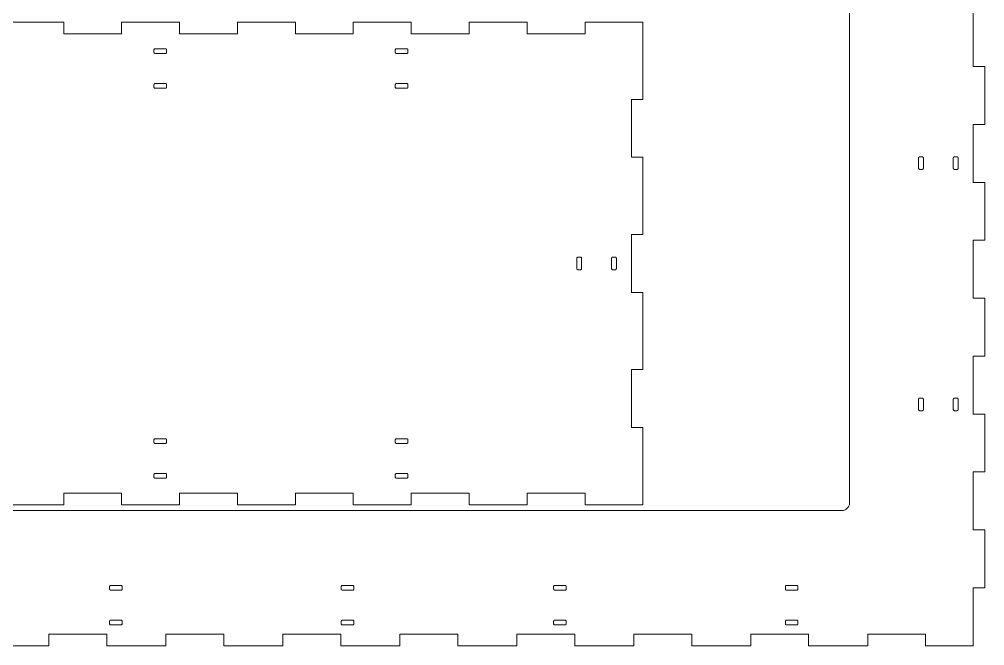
# Model space of a CAD drawing. Header units: millimetres. Extents: x 0 to 3016, y 0 to 750.
# Drawn here: x 1508 to 2008, y 0 to 324 of the extents above; entities that cross this region are included whole.
import ezdxf

# ---------------------------------------------------------------- set-up
doc = ezdxf.new("R2010")
doc.units = ezdxf.units.MM
doc.layers.add('CORTE', color=1, linetype='Continuous', lineweight=0)

msp = doc.modelspace()

# ---------------------------------------------------------------- linework, layer by layer
at = {"layer": 'CORTE'}
for points in [[(1082, 70), (1934, 70), (1934.447858, 70.025151), (1934.890084, 70.100288), (1935.321116, 70.224467), (1935.735535, 70.396125), (1936.128128, 70.613103), (1936.493959, 70.872674), (1936.828427, 71.171573), (1937.127326, 71.506041), (1937.386897, 71.871872), (1937.603875, 72.264465), (1937.775533, 72.678884), (1937.899712, 73.109916), (1937.974849, 73.552142), (1938, 74), (1938, 676)], [(1492.705882, 0), (1523.294118, 0), (1523.294118, 6), (1553.294118, 6), (1553.294118, 0), (1583.882353, 0), (1583.882353, 6), (1613.882353, 6), (1613.882353, 0), (1644.470588, 0), (1644.470588, 6), (1674.470588, 6), (1674.470588, 0), (1705.058824, 0), (1705.058824, 6), (1735.058824, 6), (1735.058824, 0), (1765.647059, 0), (1765.647059, 6), (1795.647059, 6), (1795.647059, 0), (1826.235294, 0), (1826.235294, 6), (1856.235294, 6), (1856.235294, 0), (1886.823529, 0), (1886.823529, 6), (1916.823529, 6), (1916.823529, 0), (1947.411765, 0), (1947.411765, 6), (1977.411765, 6), (1977.411765, 0), (2002, 0), (2002, 0), (2002, 30), (2008, 30), (2008, 60), (2002, 60), (2002, 90), (2008, 90), (2008, 120), (2002, 120), (2002, 150), (2008, 150), (2008, 180), (2002, 180), (2002, 210), (2008, 210), (2008, 240), (2002, 240), (2002, 270), (2008, 270), (2008, 300), (2002, 300), (2002, 330)], [(1501, 73), (1531, 73), (1531, 79), (1561, 79), (1561, 73), (1591, 73), (1591, 79), (1621, 79), (1621, 73), (1651, 73), (1651, 79), (1681, 79), (1681, 73), (1711, 73), (1711, 79), (1741, 79), (1741, 73), (1771, 73), (1771, 79), (1801, 79), (1801, 73), (1831, 73), (1831, 113), (1825, 113), (1825, 143), (1831, 143), (1831, 183), (1825, 183), (1825, 213), (1831, 213), (1831, 253), (1825, 253), (1825, 283), (1831, 283), (1831, 323), (1801, 323), (1801, 317), (1771, 317), (1771, 323), (1741, 323), (1741, 317), (1711, 317), (1711, 323), (1681, 323), (1681, 317), (1651, 317), (1651, 323), (1621, 323), (1621, 317), (1591, 317), (1591, 323), (1561, 323), (1561, 317), (1531, 317), (1531, 323), (1501, 323)]]:
    msp.add_lwpolyline(points, dxfattribs=at)
for points in [[(1583.65, 306.75), (1583.717179, 306.753773), (1583.783513, 306.765043), (1583.848167, 306.78367), (1583.91033, 306.809419), (1583.969219, 306.841965), (1584.024094, 306.880901), (1584.074264, 306.925736), (1584.119099, 306.975906), (1584.158035, 307.030781), (1584.190581, 307.08967), (1584.21633, 307.151833), (1584.234957, 307.216487), (1584.246227, 307.282821), (1584.25, 307.35), (1584.25, 308.65), (1584.246227, 308.717179), (1584.234957, 308.783513), (1584.21633, 308.848167), (1584.190581, 308.91033), (1584.158035, 308.969219), (1584.119099, 309.024094), (1584.074264, 309.074264), (1584.024094, 309.119099), (1583.969219, 309.158035), (1583.91033, 309.190581), (1583.848167, 309.21633), (1583.783513, 309.234957), (1583.717179, 309.246227), (1583.65, 309.25), (1578.35, 309.25), (1578.282821, 309.246227), (1578.216487, 309.234957), (1578.151833, 309.21633), (1578.08967, 309.190581), (1578.030781, 309.158035), (1577.975906, 309.119099), (1577.925736, 309.074264), (1577.880901, 309.024094), (1577.841965, 308.969219), (1577.809419, 308.91033), (1577.78367, 308.848167), (1577.765043, 308.783513), (1577.753773, 308.717179), (1577.75, 308.65), (1577.75, 307.35), (1577.753773, 307.282821), (1577.765043, 307.216487), (1577.78367, 307.151833), (1577.809419, 307.08967), (1577.841965, 307.030781), (1577.880901, 306.975906), (1577.925736, 306.925736), (1577.975906, 306.880901), (1578.030781, 306.841965), (1578.08967, 306.809419), (1578.151833, 306.78367), (1578.216487, 306.765043), (1578.282821, 306.753773), (1578.35, 306.75)], [(1708.65, 306.75), (1708.717179, 306.753773), (1708.783513, 306.765043), (1708.848167, 306.78367), (1708.91033, 306.809419), (1708.969219, 306.841965), (1709.024094, 306.880901), (1709.074264, 306.925736), (1709.119099, 306.975906), (1709.158035, 307.030781), (1709.190581, 307.08967), (1709.21633, 307.151833), (1709.234957, 307.216487), (1709.246227, 307.282821), (1709.25, 307.35), (1709.25, 308.65), (1709.246227, 308.717179), (1709.234957, 308.783513), (1709.21633, 308.848167), (1709.190581, 308.91033), (1709.158035, 308.969219), (1709.119099, 309.024094), (1709.074264, 309.074264), (1709.024094, 309.119099), (1708.969219, 309.158035), (1708.91033, 309.190581), (1708.848167, 309.21633), (1708.783513, 309.234957), (1708.717179, 309.246227), (1708.65, 309.25), (1703.35, 309.25), (1703.282821, 309.246227), (1703.216487, 309.234957), (1703.151833, 309.21633), (1703.08967, 309.190581), (1703.030781, 309.158035), (1702.975906, 309.119099), (1702.925736, 309.074264), (1702.880901, 309.024094), (1702.841965, 308.969219), (1702.809419, 308.91033), (1702.78367, 308.848167), (1702.765043, 308.783513), (1702.753773, 308.717179), (1702.75, 308.65), (1702.75, 307.35), (1702.753773, 307.282821), (1702.765043, 307.216487), (1702.78367, 307.151833), (1702.809419, 307.08967), (1702.841965, 307.030781), (1702.880901, 306.975906), (1702.925736, 306.925736), (1702.975906, 306.880901), (1703.030781, 306.841965), (1703.08967, 306.809419), (1703.151833, 306.78367), (1703.216487, 306.765043), (1703.282821, 306.753773), (1703.35, 306.75)], [(1583.65, 288.75), (1583.717179, 288.753773), (1583.783513, 288.765043), (1583.848167, 288.78367), (1583.91033, 288.809419), (1583.969219, 288.841965), (1584.024094, 288.880901), (1584.074264, 288.925736), (1584.119099, 288.975906), (1584.158035, 289.030781), (1584.190581, 289.08967), (1584.21633, 289.151833), (1584.234957, 289.216487), (1584.246227, 289.282821), (1584.25, 289.35), (1584.25, 290.65), (1584.246227, 290.717179), (1584.234957, 290.783513), (1584.21633, 290.848167), (1584.190581, 290.91033), (1584.158035, 290.969219), (1584.119099, 291.024094), (1584.074264, 291.074264), (1584.024094, 291.119099), (1583.969219, 291.158035), (1583.91033, 291.190581), (1583.848167, 291.21633), (1583.783513, 291.234957), (1583.717179, 291.246227), (1583.65, 291.25), (1578.35, 291.25), (1578.282821, 291.246227), (1578.216487, 291.234957), (1578.151833, 291.21633), (1578.08967, 291.190581), (1578.030781, 291.158035), (1577.975906, 291.119099), (1577.925736, 291.074264), (1577.880901, 291.024094), (1577.841965, 290.969219), (1577.809419, 290.91033), (1577.78367, 290.848167), (1577.765043, 290.783513), (1577.753773, 290.717179), (1577.75, 290.65), (1577.75, 289.35), (1577.753773, 289.282821), (1577.765043, 289.216487), (1577.78367, 289.151833), (1577.809419, 289.08967), (1577.841965, 289.030781), (1577.880901, 288.975906), (1577.925736, 288.925736), (1577.975906, 288.880901), (1578.030781, 288.841965), (1578.08967, 288.809419), (1578.151833, 288.78367), (1578.216487, 288.765043), (1578.282821, 288.753773), (1578.35, 288.75)], [(1708.65, 288.75), (1708.717179, 288.753773), (1708.783513, 288.765043), (1708.848167, 288.78367), (1708.91033, 288.809419), (1708.969219, 288.841965), (1709.024094, 288.880901), (1709.074264, 288.925736), (1709.119099, 288.975906), (1709.158035, 289.030781), (1709.190581, 289.08967), (1709.21633, 289.151833), (1709.234957, 289.216487), (1709.246227, 289.282821), (1709.25, 289.35), (1709.25, 290.65), (1709.246227, 290.717179), (1709.234957, 290.783513), (1709.21633, 290.848167), (1709.190581, 290.91033), (1709.158035, 290.969219), (1709.119099, 291.024094), (1709.074264, 291.074264), (1709.024094, 291.119099), (1708.969219, 291.158035), (1708.91033, 291.190581), (1708.848167, 291.21633), (1708.783513, 291.234957), (1708.717179, 291.246227), (1708.65, 291.25), (1703.35, 291.25), (1703.282821, 291.246227), (1703.216487, 291.234957), (1703.151833, 291.21633), (1703.08967, 291.190581), (1703.030781, 291.158035), (1702.975906, 291.119099), (1702.925736, 291.074264), (1702.880901, 291.024094), (1702.841965, 290.969219), (1702.809419, 290.91033), (1702.78367, 290.848167), (1702.765043, 290.783513), (1702.753773, 290.717179), (1702.75, 290.65), (1702.75, 289.35), (1702.753773, 289.282821), (1702.765043, 289.216487), (1702.78367, 289.151833), (1702.809419, 289.08967), (1702.841965, 289.030781), (1702.880901, 288.975906), (1702.925736, 288.925736), (1702.975906, 288.880901), (1703.030781, 288.841965), (1703.08967, 288.809419), (1703.151833, 288.78367), (1703.216487, 288.765043), (1703.282821, 288.753773), (1703.35, 288.75)], [(1976.25, 252.65), (1976.246227, 252.717179), (1976.234957, 252.783513), (1976.21633, 252.848167), (1976.190581, 252.91033), (1976.158035, 252.969219), (1976.119099, 253.024094), (1976.074264, 253.074264), (1976.024094, 253.119099), (1975.969219, 253.158035), (1975.91033, 253.190581), (1975.848167, 253.21633), (1975.783513, 253.234957), (1975.717179, 253.246227), (1975.65, 253.25), (1974.35, 253.25), (1974.282821, 253.246227), (1974.216487, 253.234957), (1974.151833, 253.21633), (1974.08967, 253.190581), (1974.030781, 253.158035), (1973.975906, 253.119099), (1973.925736, 253.074264), (1973.880901, 253.024094), (1973.841965, 252.969219), (1973.809419, 252.91033), (1973.78367, 252.848167), (1973.765043, 252.783513), (1973.753773, 252.717179), (1973.75, 252.65), (1973.75, 247.35), (1973.753773, 247.282821), (1973.765043, 247.216487), (1973.78367, 247.151833), (1973.809419, 247.08967), (1973.841965, 247.030781), (1973.880901, 246.975906), (1973.925736, 246.925736), (1973.975906, 246.880901), (1974.030781, 246.841965), (1974.08967, 246.809419), (1974.151833, 246.78367), (1974.216487, 246.765043), (1974.282821, 246.753773), (1974.35, 246.75), (1975.65, 246.75), (1975.717179, 246.753773), (1975.783513, 246.765043), (1975.848167, 246.78367), (1975.91033, 246.809419), (1975.969219, 246.841965), (1976.024094, 246.880901), (1976.074264, 246.925736), (1976.119099, 246.975906), (1976.158035, 247.030781), (1976.190581, 247.08967), (1976.21633, 247.151833), (1976.234957, 247.216487), (1976.246227, 247.282821), (1976.25, 247.35)], [(1994.25, 252.65), (1994.246227, 252.717179), (1994.234957, 252.783513), (1994.21633, 252.848167), (1994.190581, 252.91033), (1994.158035, 252.969219), (1994.119099, 253.024094), (1994.074264, 253.074264), (1994.024094, 253.119099), (1993.969219, 253.158035), (1993.91033, 253.190581), (1993.848167, 253.21633), (1993.783513, 253.234957), (1993.717179, 253.246227), (1993.65, 253.25), (1992.35, 253.25), (1992.282821, 253.246227), (1992.216487, 253.234957), (1992.151833, 253.21633), (1992.08967, 253.190581), (1992.030781, 253.158035), (1991.975906, 253.119099), (1991.925736, 253.074264), (1991.880901, 253.024094), (1991.841965, 252.969219), (1991.809419, 252.91033), (1991.78367, 252.848167), (1991.765043, 252.783513), (1991.753773, 252.717179), (1991.75, 252.65), (1991.75, 247.35), (1991.753773, 247.282821), (1991.765043, 247.216487), (1991.78367, 247.151833), (1991.809419, 247.08967), (1991.841965, 247.030781), (1991.880901, 246.975906), (1991.925736, 246.925736), (1991.975906, 246.880901), (1992.030781, 246.841965), (1992.08967, 246.809419), (1992.151833, 246.78367), (1992.216487, 246.765043), (1992.282821, 246.753773), (1992.35, 246.75), (1993.65, 246.75), (1993.717179, 246.753773), (1993.783513, 246.765043), (1993.848167, 246.78367), (1993.91033, 246.809419), (1993.969219, 246.841965), (1994.024094, 246.880901), (1994.074264, 246.925736), (1994.119099, 246.975906), (1994.158035, 247.030781), (1994.190581, 247.08967), (1994.21633, 247.151833), (1994.234957, 247.216487), (1994.246227, 247.282821), (1994.25, 247.35)], [(1798.65, 194.75), (1798.717179, 194.753773), (1798.783513, 194.765043), (1798.848167, 194.78367), (1798.91033, 194.809419), (1798.969219, 194.841965), (1799.024094, 194.880901), (1799.074264, 194.925736), (1799.119099, 194.975906), (1799.158035, 195.030781), (1799.190581, 195.08967), (1799.21633, 195.151833), (1799.234957, 195.216487), (1799.246227, 195.282821), (1799.25, 195.35), (1799.25, 200.65), (1799.246227, 200.717179), (1799.234957, 200.783513), (1799.21633, 200.848167), (1799.190581, 200.91033), (1799.158035, 200.969219), (1799.119099, 201.024094), (1799.074264, 201.074264), (1799.024094, 201.119099), (1798.969219, 201.158035), (1798.91033, 201.190581), (1798.848167, 201.21633), (1798.783513, 201.234957), (1798.717179, 201.246227), (1798.65, 201.25), (1797.35, 201.25), (1797.282821, 201.246227), (1797.216487, 201.234957), (1797.151833, 201.21633), (1797.08967, 201.190581), (1797.030781, 201.158035), (1796.975906, 201.119099), (1796.925736, 201.074264), (1796.880901, 201.024094), (1796.841965, 200.969219), (1796.809419, 200.91033), (1796.78367, 200.848167), (1796.765043, 200.783513), (1796.753773, 200.717179), (1796.75, 200.65), (1796.75, 195.35), (1796.753773, 195.282821), (1796.765043, 195.216487), (1796.78367, 195.151833), (1796.809419, 195.08967), (1796.841965, 195.030781), (1796.880901, 194.975906), (1796.925736, 194.925736), (1796.975906, 194.880901), (1797.030781, 194.841965), (1797.08967, 194.809419), (1797.151833, 194.78367), (1797.216487, 194.765043), (1797.282821, 194.753773), (1797.35, 194.75)], [(1816.65, 194.75), (1816.717179, 194.753773), (1816.783513, 194.765043), (1816.848167, 194.78367), (1816.91033, 194.809419), (1816.969219, 194.841965), (1817.024094, 194.880901), (1817.074264, 194.925736), (1817.119099, 194.975906), (1817.158035, 195.030781), (1817.190581, 195.08967), (1817.21633, 195.151833), (1817.234957, 195.216487), (1817.246227, 195.282821), (1817.25, 195.35), (1817.25, 200.65), (1817.246227, 200.717179), (1817.234957, 200.783513), (1817.21633, 200.848167), (1817.190581, 200.91033), (1817.158035, 200.969219), (1817.119099, 201.024094), (1817.074264, 201.074264), (1817.024094, 201.119099), (1816.969219, 201.158035), (1816.91033, 201.190581), (1816.848167, 201.21633), (1816.783513, 201.234957), (1816.717179, 201.246227), (1816.65, 201.25), (1815.35, 201.25), (1815.282821, 201.246227), (1815.216487, 201.234957), (1815.151833, 201.21633), (1815.08967, 201.190581), (1815.030781, 201.158035), (1814.975906, 201.119099), (1814.925736, 201.074264), (1814.880901, 201.024094), (1814.841965, 200.969219), (1814.809419, 200.91033), (1814.78367, 200.848167), (1814.765043, 200.783513), (1814.753773, 200.717179), (1814.75, 200.65), (1814.75, 195.35), (1814.753773, 195.282821), (1814.765043, 195.216487), (1814.78367, 195.151833), (1814.809419, 195.08967), (1814.841965, 195.030781), (1814.880901, 194.975906), (1814.925736, 194.925736), (1814.975906, 194.880901), (1815.030781, 194.841965), (1815.08967, 194.809419), (1815.151833, 194.78367), (1815.216487, 194.765043), (1815.282821, 194.753773), (1815.35, 194.75)], [(1976.25, 127.65), (1976.246227, 127.717179), (1976.234957, 127.783513), (1976.21633, 127.848167), (1976.190581, 127.91033), (1976.158035, 127.969219), (1976.119099, 128.024094), (1976.074264, 128.074264), (1976.024094, 128.119099), (1975.969219, 128.158035), (1975.91033, 128.190581), (1975.848167, 128.21633), (1975.783513, 128.234957), (1975.717179, 128.246227), (1975.65, 128.25), (1974.35, 128.25), (1974.282821, 128.246227), (1974.216487, 128.234957), (1974.151833, 128.21633), (1974.08967, 128.190581), (1974.030781, 128.158035), (1973.975906, 128.119099), (1973.925736, 128.074264), (1973.880901, 128.024094), (1973.841965, 127.969219), (1973.809419, 127.91033), (1973.78367, 127.848167), (1973.765043, 127.783513), (1973.753773, 127.717179), (1973.75, 127.65), (1973.75, 122.35), (1973.753773, 122.282821), (1973.765043, 122.216487), (1973.78367, 122.151833), (1973.809419, 122.08967), (1973.841965, 122.030781), (1973.880901, 121.975906), (1973.925736, 121.925736), (1973.975906, 121.880901), (1974.030781, 121.841965), (1974.08967, 121.809419), (1974.151833, 121.78367), (1974.216487, 121.765043), (1974.282821, 121.753773), (1974.35, 121.75), (1975.65, 121.75), (1975.717179, 121.753773), (1975.783513, 121.765043), (1975.848167, 121.78367), (1975.91033, 121.809419), (1975.969219, 121.841965), (1976.024094, 121.880901), (1976.074264, 121.925736), (1976.119099, 121.975906), (1976.158035, 122.030781), (1976.190581, 122.08967), (1976.21633, 122.151833), (1976.234957, 122.216487), (1976.246227, 122.282821), (1976.25, 122.35)], [(1994.25, 127.65), (1994.246227, 127.717179), (1994.234957, 127.783513), (1994.21633, 127.848167), (1994.190581, 127.91033), (1994.158035, 127.969219), (1994.119099, 128.024094), (1994.074264, 128.074264), (1994.024094, 128.119099), (1993.969219, 128.158035), (1993.91033, 128.190581), (1993.848167, 128.21633), (1993.783513, 128.234957), (1993.717179, 128.246227), (1993.65, 128.25), (1992.35, 128.25), (1992.282821, 128.246227), (1992.216487, 128.234957), (1992.151833, 128.21633), (1992.08967, 128.190581), (1992.030781, 128.158035), (1991.975906, 128.119099), (1991.925736, 128.074264), (1991.880901, 128.024094), (1991.841965, 127.969219), (1991.809419, 127.91033), (1991.78367, 127.848167), (1991.765043, 127.783513), (1991.753773, 127.717179), (1991.75, 127.65), (1991.75, 122.35), (1991.753773, 122.282821), (1991.765043, 122.216487), (1991.78367, 122.151833), (1991.809419, 122.08967), (1991.841965, 122.030781), (1991.880901, 121.975906), (1991.925736, 121.925736), (1991.975906, 121.880901), (1992.030781, 121.841965), (1992.08967, 121.809419), (1992.151833, 121.78367), (1992.216487, 121.765043), (1992.282821, 121.753773), (1992.35, 121.75), (1993.65, 121.75), (1993.717179, 121.753773), (1993.783513, 121.765043), (1993.848167, 121.78367), (1993.91033, 121.809419), (1993.969219, 121.841965), (1994.024094, 121.880901), (1994.074264, 121.925736), (1994.119099, 121.975906), (1994.158035, 122.030781), (1994.190581, 122.08967), (1994.21633, 122.151833), (1994.234957, 122.216487), (1994.246227, 122.282821), (1994.25, 122.35)], [(1583.65, 104.75), (1583.717179, 104.753773), (1583.783513, 104.765043), (1583.848167, 104.78367), (1583.91033, 104.809419), (1583.969219, 104.841965), (1584.024094, 104.880901), (1584.074264, 104.925736), (1584.119099, 104.975906), (1584.158035, 105.030781), (1584.190581, 105.08967), (1584.21633, 105.151833), (1584.234957, 105.216487), (1584.246227, 105.282821), (1584.25, 105.35), (1584.25, 106.65), (1584.246227, 106.717179), (1584.234957, 106.783513), (1584.21633, 106.848167), (1584.190581, 106.91033), (1584.158035, 106.969219), (1584.119099, 107.024094), (1584.074264, 107.074264), (1584.024094, 107.119099), (1583.969219, 107.158035), (1583.91033, 107.190581), (1583.848167, 107.21633), (1583.783513, 107.234957), (1583.717179, 107.246227), (1583.65, 107.25), (1578.35, 107.25), (1578.282821, 107.246227), (1578.216487, 107.234957), (1578.151833, 107.21633), (1578.08967, 107.190581), (1578.030781, 107.158035), (1577.975906, 107.119099), (1577.925736, 107.074264), (1577.880901, 107.024094), (1577.841965, 106.969219), (1577.809419, 106.91033), (1577.78367, 106.848167), (1577.765043, 106.783513), (1577.753773, 106.717179), (1577.75, 106.65), (1577.75, 105.35), (1577.753773, 105.282821), (1577.765043, 105.216487), (1577.78367, 105.151833), (1577.809419, 105.08967), (1577.841965, 105.030781), (1577.880901, 104.975906), (1577.925736, 104.925736), (1577.975906, 104.880901), (1578.030781, 104.841965), (1578.08967, 104.809419), (1578.151833, 104.78367), (1578.216487, 104.765043), (1578.282821, 104.753773), (1578.35, 104.75)], [(1708.65, 104.75), (1708.717179, 104.753773), (1708.783513, 104.765043), (1708.848167, 104.78367), (1708.91033, 104.809419), (1708.969219, 104.841965), (1709.024094, 104.880901), (1709.074264, 104.925736), (1709.119099, 104.975906), (1709.158035, 105.030781), (1709.190581, 105.08967), (1709.21633, 105.151833), (1709.234957, 105.216487), (1709.246227, 105.282821), (1709.25, 105.35), (1709.25, 106.65), (1709.246227, 106.717179), (1709.234957, 106.783513), (1709.21633, 106.848167), (1709.190581, 106.91033), (1709.158035, 106.969219), (1709.119099, 107.024094), (1709.074264, 107.074264), (1709.024094, 107.119099), (1708.969219, 107.158035), (1708.91033, 107.190581), (1708.848167, 107.21633), (1708.783513, 107.234957), (1708.717179, 107.246227), (1708.65, 107.25), (1703.35, 107.25), (1703.282821, 107.246227), (1703.216487, 107.234957), (1703.151833, 107.21633), (1703.08967, 107.190581), (1703.030781, 107.158035), (1702.975906, 107.119099), (1702.925736, 107.074264), (1702.880901, 107.024094), (1702.841965, 106.969219), (1702.809419, 106.91033), (1702.78367, 106.848167), (1702.765043, 106.783513), (1702.753773, 106.717179), (1702.75, 106.65), (1702.75, 105.35), (1702.753773, 105.282821), (1702.765043, 105.216487), (1702.78367, 105.151833), (1702.809419, 105.08967), (1702.841965, 105.030781), (1702.880901, 104.975906), (1702.925736, 104.925736), (1702.975906, 104.880901), (1703.030781, 104.841965), (1703.08967, 104.809419), (1703.151833, 104.78367), (1703.216487, 104.765043), (1703.282821, 104.753773), (1703.35, 104.75)], [(1583.65, 86.75), (1583.717179, 86.753773), (1583.783513, 86.765043), (1583.848167, 86.78367), (1583.91033, 86.809419), (1583.969219, 86.841965), (1584.024094, 86.880901), (1584.074264, 86.925736), (1584.119099, 86.975906), (1584.158035, 87.030781), (1584.190581, 87.08967), (1584.21633, 87.151833), (1584.234957, 87.216487), (1584.246227, 87.282821), (1584.25, 87.35), (1584.25, 88.65), (1584.246227, 88.717179), (1584.234957, 88.783513), (1584.21633, 88.848167), (1584.190581, 88.91033), (1584.158035, 88.969219), (1584.119099, 89.024094), (1584.074264, 89.074264), (1584.024094, 89.119099), (1583.969219, 89.158035), (1583.91033, 89.190581), (1583.848167, 89.21633), (1583.783513, 89.234957), (1583.717179, 89.246227), (1583.65, 89.25), (1578.35, 89.25), (1578.282821, 89.246227), (1578.216487, 89.234957), (1578.151833, 89.21633), (1578.08967, 89.190581), (1578.030781, 89.158035), (1577.975906, 89.119099), (1577.925736, 89.074264), (1577.880901, 89.024094), (1577.841965, 88.969219), (1577.809419, 88.91033), (1577.78367, 88.848167), (1577.765043, 88.783513), (1577.753773, 88.717179), (1577.75, 88.65), (1577.75, 87.35), (1577.753773, 87.282821), (1577.765043, 87.216487), (1577.78367, 87.151833), (1577.809419, 87.08967), (1577.841965, 87.030781), (1577.880901, 86.975906), (1577.925736, 86.925736), (1577.975906, 86.880901), (1578.030781, 86.841965), (1578.08967, 86.809419), (1578.151833, 86.78367), (1578.216487, 86.765043), (1578.282821, 86.753773), (1578.35, 86.75)], [(1708.65, 86.75), (1708.717179, 86.753773), (1708.783513, 86.765043), (1708.848167, 86.78367), (1708.91033, 86.809419), (1708.969219, 86.841965), (1709.024094, 86.880901), (1709.074264, 86.925736), (1709.119099, 86.975906), (1709.158035, 87.030781), (1709.190581, 87.08967), (1709.21633, 87.151833), (1709.234957, 87.216487), (1709.246227, 87.282821), (1709.25, 87.35), (1709.25, 88.65), (1709.246227, 88.717179), (1709.234957, 88.783513), (1709.21633, 88.848167), (1709.190581, 88.91033), (1709.158035, 88.969219), (1709.119099, 89.024094), (1709.074264, 89.074264), (1709.024094, 89.119099), (1708.969219, 89.158035), (1708.91033, 89.190581), (1708.848167, 89.21633), (1708.783513, 89.234957), (1708.717179, 89.246227), (1708.65, 89.25), (1703.35, 89.25), (1703.282821, 89.246227), (1703.216487, 89.234957), (1703.151833, 89.21633), (1703.08967, 89.190581), (1703.030781, 89.158035), (1702.975906, 89.119099), (1702.925736, 89.074264), (1702.880901, 89.024094), (1702.841965, 88.969219), (1702.809419, 88.91033), (1702.78367, 88.848167), (1702.765043, 88.783513), (1702.753773, 88.717179), (1702.75, 88.65), (1702.75, 87.35), (1702.753773, 87.282821), (1702.765043, 87.216487), (1702.78367, 87.151833), (1702.809419, 87.08967), (1702.841965, 87.030781), (1702.880901, 86.975906), (1702.925736, 86.925736), (1702.975906, 86.880901), (1703.030781, 86.841965), (1703.08967, 86.809419), (1703.151833, 86.78367), (1703.216487, 86.765043), (1703.282821, 86.753773), (1703.35, 86.75)], [(1561.25, 30.65), (1561.246227, 30.717179), (1561.234957, 30.783513), (1561.21633, 30.848167), (1561.190581, 30.91033), (1561.158035, 30.969219), (1561.119099, 31.024094), (1561.074264, 31.074264), (1561.024094, 31.119099), (1560.969219, 31.158035), (1560.91033, 31.190581), (1560.848167, 31.21633), (1560.783513, 31.234957), (1560.717179, 31.246227), (1560.65, 31.25), (1555.35, 31.25), (1555.282821, 31.246227), (1555.216487, 31.234957), (1555.151833, 31.21633), (1555.08967, 31.190581), (1555.030781, 31.158035), (1554.975906, 31.119099), (1554.925736, 31.074264), (1554.880901, 31.024094), (1554.841965, 30.969219), (1554.809419, 30.91033), (1554.78367, 30.848167), (1554.765043, 30.783513), (1554.753773, 30.717179), (1554.75, 30.65), (1554.75, 29.35), (1554.753773, 29.282821), (1554.765043, 29.216487), (1554.78367, 29.151833), (1554.809419, 29.08967), (1554.841965, 29.030781), (1554.880901, 28.975906), (1554.925736, 28.925736), (1554.975906, 28.880901), (1555.030781, 28.841965), (1555.08967, 28.809419), (1555.151833, 28.78367), (1555.216487, 28.765043), (1555.282821, 28.753773), (1555.35, 28.75), (1560.65, 28.75), (1560.717179, 28.753773), (1560.783513, 28.765043), (1560.848167, 28.78367), (1560.91033, 28.809419), (1560.969219, 28.841965), (1561.024094, 28.880901), (1561.074264, 28.925736), (1561.119099, 28.975906), (1561.158035, 29.030781), (1561.190581, 29.08967), (1561.21633, 29.151833), (1561.234957, 29.216487), (1561.246227, 29.282821), (1561.25, 29.35)], [(1681.25, 30.65), (1681.246227, 30.717179), (1681.234957, 30.783513), (1681.21633, 30.848167), (1681.190581, 30.91033), (1681.158035, 30.969219), (1681.119099, 31.024094), (1681.074264, 31.074264), (1681.024094, 31.119099), (1680.969219, 31.158035), (1680.91033, 31.190581), (1680.848167, 31.21633), (1680.783513, 31.234957), (1680.717179, 31.246227), (1680.65, 31.25), (1675.35, 31.25), (1675.282821, 31.246227), (1675.216487, 31.234957), (1675.151833, 31.21633), (1675.08967, 31.190581), (1675.030781, 31.158035), (1674.975906, 31.119099), (1674.925736, 31.074264), (1674.880901, 31.024094), (1674.841965, 30.969219), (1674.809419, 30.91033), (1674.78367, 30.848167), (1674.765043, 30.783513), (1674.753773, 30.717179), (1674.75, 30.65), (1674.75, 29.35), (1674.753773, 29.282821), (1674.765043, 29.216487), (1674.78367, 29.151833), (1674.809419, 29.08967), (1674.841965, 29.030781), (1674.880901, 28.975906), (1674.925736, 28.925736), (1674.975906, 28.880901), (1675.030781, 28.841965), (1675.08967, 28.809419), (1675.151833, 28.78367), (1675.216487, 28.765043), (1675.282821, 28.753773), (1675.35, 28.75), (1680.65, 28.75), (1680.717179, 28.753773), (1680.783513, 28.765043), (1680.848167, 28.78367), (1680.91033, 28.809419), (1680.969219, 28.841965), (1681.024094, 28.880901), (1681.074264, 28.925736), (1681.119099, 28.975906), (1681.158035, 29.030781), (1681.190581, 29.08967), (1681.21633, 29.151833), (1681.234957, 29.216487), (1681.246227, 29.282821), (1681.25, 29.35)], [(1791.25, 30.65), (1791.246227, 30.717179), (1791.234957, 30.783513), (1791.21633, 30.848167), (1791.190581, 30.91033), (1791.158035, 30.969219), (1791.119099, 31.024094), (1791.074264, 31.074264), (1791.024094, 31.119099), (1790.969219, 31.158035), (1790.91033, 31.190581), (1790.848167, 31.21633), (1790.783513, 31.234957), (1790.717179, 31.246227), (1790.65, 31.25), (1785.35, 31.25), (1785.282821, 31.246227), (1785.216487, 31.234957), (1785.151833, 31.21633), (1785.08967, 31.190581), (1785.030781, 31.158035), (1784.975906, 31.119099), (1784.925736, 31.074264), (1784.880901, 31.024094), (1784.841965, 30.969219), (1784.809419, 30.91033), (1784.78367, 30.848167), (1784.765043, 30.783513), (1784.753773, 30.717179), (1784.75, 30.65), (1784.75, 29.35), (1784.753773, 29.282821), (1784.765043, 29.216487), (1784.78367, 29.151833), (1784.809419, 29.08967), (1784.841965, 29.030781), (1784.880901, 28.975906), (1784.925736, 28.925736), (1784.975906, 28.880901), (1785.030781, 28.841965), (1785.08967, 28.809419), (1785.151833, 28.78367), (1785.216487, 28.765043), (1785.282821, 28.753773), (1785.35, 28.75), (1790.65, 28.75), (1790.717179, 28.753773), (1790.783513, 28.765043), (1790.848167, 28.78367), (1790.91033, 28.809419), (1790.969219, 28.841965), (1791.024094, 28.880901), (1791.074264, 28.925736), (1791.119099, 28.975906), (1791.158035, 29.030781), (1791.190581, 29.08967), (1791.21633, 29.151833), (1791.234957, 29.216487), (1791.246227, 29.282821), (1791.25, 29.35)], [(1911.25, 30.65), (1911.246227, 30.717179), (1911.234957, 30.783513), (1911.21633, 30.848167), (1911.190581, 30.91033), (1911.158035, 30.969219), (1911.119099, 31.024094), (1911.074264, 31.074264), (1911.024094, 31.119099), (1910.969219, 31.158035), (1910.91033, 31.190581), (1910.848167, 31.21633), (1910.783513, 31.234957), (1910.717179, 31.246227), (1910.65, 31.25), (1905.35, 31.25), (1905.282821, 31.246227), (1905.216487, 31.234957), (1905.151833, 31.21633), (1905.08967, 31.190581), (1905.030781, 31.158035), (1904.975906, 31.119099), (1904.925736, 31.074264), (1904.880901, 31.024094), (1904.841965, 30.969219), (1904.809419, 30.91033), (1904.78367, 30.848167), (1904.765043, 30.783513), (1904.753773, 30.717179), (1904.75, 30.65), (1904.75, 29.35), (1904.753773, 29.282821), (1904.765043, 29.216487), (1904.78367, 29.151833), (1904.809419, 29.08967), (1904.841965, 29.030781), (1904.880901, 28.975906), (1904.925736, 28.925736), (1904.975906, 28.880901), (1905.030781, 28.841965), (1905.08967, 28.809419), (1905.151833, 28.78367), (1905.216487, 28.765043), (1905.282821, 28.753773), (1905.35, 28.75), (1910.65, 28.75), (1910.717179, 28.753773), (1910.783513, 28.765043), (1910.848167, 28.78367), (1910.91033, 28.809419), (1910.969219, 28.841965), (1911.024094, 28.880901), (1911.074264, 28.925736), (1911.119099, 28.975906), (1911.158035, 29.030781), (1911.190581, 29.08967), (1911.21633, 29.151833), (1911.234957, 29.216487), (1911.246227, 29.282821), (1911.25, 29.35)], [(1561.25, 12.65), (1561.246227, 12.717179), (1561.234957, 12.783513), (1561.21633, 12.848167), (1561.190581, 12.91033), (1561.158035, 12.969219), (1561.119099, 13.024094), (1561.074264, 13.074264), (1561.024094, 13.119099), (1560.969219, 13.158035), (1560.91033, 13.190581), (1560.848167, 13.21633), (1560.783513, 13.234957), (1560.717179, 13.246227), (1560.65, 13.25), (1555.35, 13.25), (1555.282821, 13.246227), (1555.216487, 13.234957), (1555.151833, 13.21633), (1555.08967, 13.190581), (1555.030781, 13.158035), (1554.975906, 13.119099), (1554.925736, 13.074264), (1554.880901, 13.024094), (1554.841965, 12.969219), (1554.809419, 12.91033), (1554.78367, 12.848167), (1554.765043, 12.783513), (1554.753773, 12.717179), (1554.75, 12.65), (1554.75, 11.35), (1554.753773, 11.282821), (1554.765043, 11.216487), (1554.78367, 11.151833), (1554.809419, 11.08967), (1554.841965, 11.030781), (1554.880901, 10.975906), (1554.925736, 10.925736), (1554.975906, 10.880901), (1555.030781, 10.841965), (1555.08967, 10.809419), (1555.151833, 10.78367), (1555.216487, 10.765043), (1555.282821, 10.753773), (1555.35, 10.75), (1560.65, 10.75), (1560.717179, 10.753773), (1560.783513, 10.765043), (1560.848167, 10.78367), (1560.91033, 10.809419), (1560.969219, 10.841965), (1561.024094, 10.880901), (1561.074264, 10.925736), (1561.119099, 10.975906), (1561.158035, 11.030781), (1561.190581, 11.08967), (1561.21633, 11.151833), (1561.234957, 11.216487), (1561.246227, 11.282821), (1561.25, 11.35)], [(1681.25, 12.65), (1681.246227, 12.717179), (1681.234957, 12.783513), (1681.21633, 12.848167), (1681.190581, 12.91033), (1681.158035, 12.969219), (1681.119099, 13.024094), (1681.074264, 13.074264), (1681.024094, 13.119099), (1680.969219, 13.158035), (1680.91033, 13.190581), (1680.848167, 13.21633), (1680.783513, 13.234957), (1680.717179, 13.246227), (1680.65, 13.25), (1675.35, 13.25), (1675.282821, 13.246227), (1675.216487, 13.234957), (1675.151833, 13.21633), (1675.08967, 13.190581), (1675.030781, 13.158035), (1674.975906, 13.119099), (1674.925736, 13.074264), (1674.880901, 13.024094), (1674.841965, 12.969219), (1674.809419, 12.91033), (1674.78367, 12.848167), (1674.765043, 12.783513), (1674.753773, 12.717179), (1674.75, 12.65), (1674.75, 11.35), (1674.753773, 11.282821), (1674.765043, 11.216487), (1674.78367, 11.151833), (1674.809419, 11.08967), (1674.841965, 11.030781), (1674.880901, 10.975906), (1674.925736, 10.925736), (1674.975906, 10.880901), (1675.030781, 10.841965), (1675.08967, 10.809419), (1675.151833, 10.78367), (1675.216487, 10.765043), (1675.282821, 10.753773), (1675.35, 10.75), (1680.65, 10.75), (1680.717179, 10.753773), (1680.783513, 10.765043), (1680.848167, 10.78367), (1680.91033, 10.809419), (1680.969219, 10.841965), (1681.024094, 10.880901), (1681.074264, 10.925736), (1681.119099, 10.975906), (1681.158035, 11.030781), (1681.190581, 11.08967), (1681.21633, 11.151833), (1681.234957, 11.216487), (1681.246227, 11.282821), (1681.25, 11.35)], [(1791.25, 12.65), (1791.246227, 12.717179), (1791.234957, 12.783513), (1791.21633, 12.848167), (1791.190581, 12.91033), (1791.158035, 12.969219), (1791.119099, 13.024094), (1791.074264, 13.074264), (1791.024094, 13.119099), (1790.969219, 13.158035), (1790.91033, 13.190581), (1790.848167, 13.21633), (1790.783513, 13.234957), (1790.717179, 13.246227), (1790.65, 13.25), (1785.35, 13.25), (1785.282821, 13.246227), (1785.216487, 13.234957), (1785.151833, 13.21633), (1785.08967, 13.190581), (1785.030781, 13.158035), (1784.975906, 13.119099), (1784.925736, 13.074264), (1784.880901, 13.024094), (1784.841965, 12.969219), (1784.809419, 12.91033), (1784.78367, 12.848167), (1784.765043, 12.783513), (1784.753773, 12.717179), (1784.75, 12.65), (1784.75, 11.35), (1784.753773, 11.282821), (1784.765043, 11.216487), (1784.78367, 11.151833), (1784.809419, 11.08967), (1784.841965, 11.030781), (1784.880901, 10.975906), (1784.925736, 10.925736), (1784.975906, 10.880901), (1785.030781, 10.841965), (1785.08967, 10.809419), (1785.151833, 10.78367), (1785.216487, 10.765043), (1785.282821, 10.753773), (1785.35, 10.75), (1790.65, 10.75), (1790.717179, 10.753773), (1790.783513, 10.765043), (1790.848167, 10.78367), (1790.91033, 10.809419), (1790.969219, 10.841965), (1791.024094, 10.880901), (1791.074264, 10.925736), (1791.119099, 10.975906), (1791.158035, 11.030781), (1791.190581, 11.08967), (1791.21633, 11.151833), (1791.234957, 11.216487), (1791.246227, 11.282821), (1791.25, 11.35)], [(1911.25, 12.65), (1911.246227, 12.717179), (1911.234957, 12.783513), (1911.21633, 12.848167), (1911.190581, 12.91033), (1911.158035, 12.969219), (1911.119099, 13.024094), (1911.074264, 13.074264), (1911.024094, 13.119099), (1910.969219, 13.158035), (1910.91033, 13.190581), (1910.848167, 13.21633), (1910.783513, 13.234957), (1910.717179, 13.246227), (1910.65, 13.25), (1905.35, 13.25), (1905.282821, 13.246227), (1905.216487, 13.234957), (1905.151833, 13.21633), (1905.08967, 13.190581), (1905.030781, 13.158035), (1904.975906, 13.119099), (1904.925736, 13.074264), (1904.880901, 13.024094), (1904.841965, 12.969219), (1904.809419, 12.91033), (1904.78367, 12.848167), (1904.765043, 12.783513), (1904.753773, 12.717179), (1904.75, 12.65), (1904.75, 11.35), (1904.753773, 11.282821), (1904.765043, 11.216487), (1904.78367, 11.151833), (1904.809419, 11.08967), (1904.841965, 11.030781), (1904.880901, 10.975906), (1904.925736, 10.925736), (1904.975906, 10.880901), (1905.030781, 10.841965), (1905.08967, 10.809419), (1905.151833, 10.78367), (1905.216487, 10.765043), (1905.282821, 10.753773), (1905.35, 10.75), (1910.65, 10.75), (1910.717179, 10.753773), (1910.783513, 10.765043), (1910.848167, 10.78367), (1910.91033, 10.809419), (1910.969219, 10.841965), (1911.024094, 10.880901), (1911.074264, 10.925736), (1911.119099, 10.975906), (1911.158035, 11.030781), (1911.190581, 11.08967), (1911.21633, 11.151833), (1911.234957, 11.216487), (1911.246227, 11.282821), (1911.25, 11.35)]]:
    msp.add_lwpolyline(points, close=True, dxfattribs=at)

doc.saveas('drawing.dxf')
